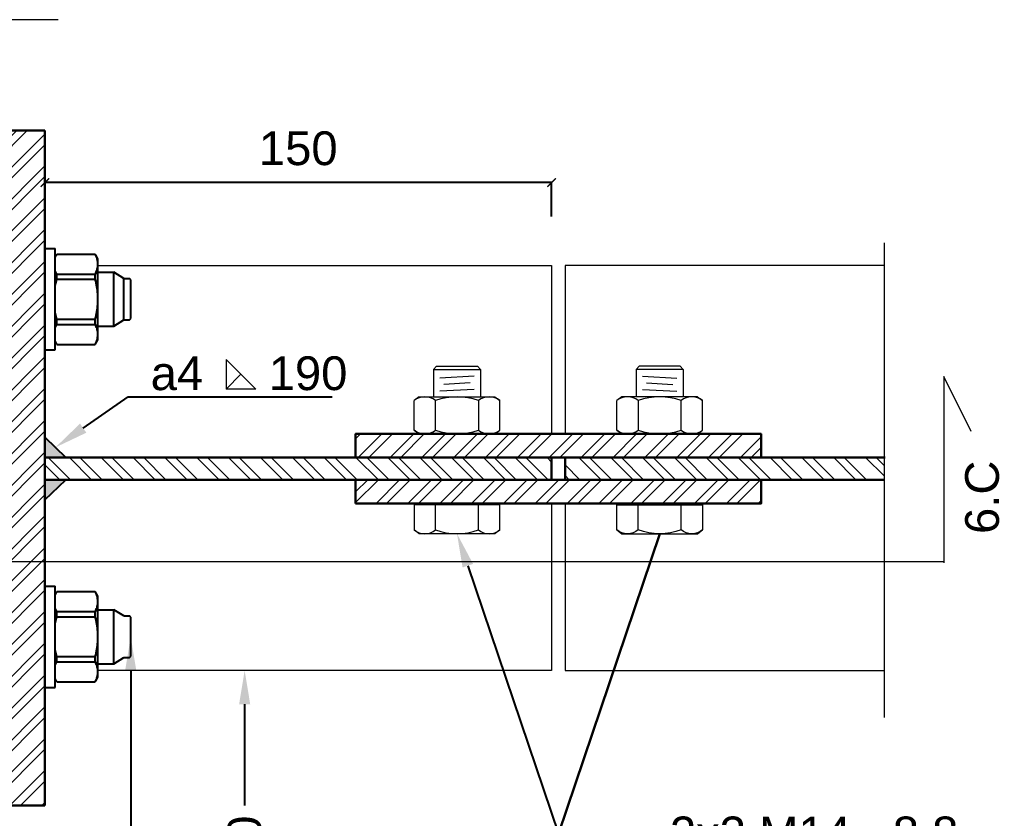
# Model space of a CAD drawing. Header units: millimetres. Extents: x 1415 to 3549, y 2194 to 4677.
# Drawn here: x 1789.3255 to 1789.6155, y 2313.8124 to 2314.0491 of the extents above; entities that cross this region are included whole.
import ezdxf
from ezdxf import colors
from ezdxf.entities.mleader import LeaderData, LeaderLine
from ezdxf.math import Vec2, Vec3

# ---------------------------------------------------------------- set-up
doc = ezdxf.new("R2010")
doc.units = ezdxf.units.MM
for name, pattern in [('ACAD_ISO02W100', [15, 12, -3]), ('DASHDOT', [1, 0.5, -0.25, 0, -0.25]), ('phl_center', [0.75, 0.4, -0.35]), ('phl_thick', [0])]:
    doc.linetypes.add(name, pattern=pattern)
doc.layers.get('0').update_dxf_attribs({"plot": 0})
for name, color, linetype, lineweight in [('bulloni', 170, 'Continuous', 15), ('Layer4', 7, 'Continuous', 15), ('quote', 252, 'Continuous', 5), ('sezionato particolari', 7, 'Continuous', 30), ('sezione', 18, 'ACAD_ISO02W100', 20)]:
    doc.layers.add(name, color=color, linetype=linetype, lineweight=lineweight)
doc.layers.add('projection', color=7, linetype='Continuous')
doc.layers.add('saldatura', color=6, linetype='Continuous')
doc.layers.add('retini', color=7, linetype='DASHDOT', lineweight=9, true_color=0x636466)
doc.styles.get("Standard").update_dxf_attribs({"font": 'arial.ttf'})
doc.dimstyles.new('quote acciaio', dxfattribs={"dimtxt": 0.01, "dimasz": 0.0025, "dimexe": 0, "dimexo": 0, "dimgap": 0.005, "dimtad": 2, "dimdec": 0, "dimlfac": 1000, "dimzin": 0, "dimdsep": 46, "dimtxsty": 'Standard', "dimblk": 'ARCHTICK', "dimcen": 0, "dimclre": 252, "dimadec": 0, "dimazin": 0, "dimtfac": 1, "dimtdec": 0, "dimtofl": 0, "dimtmove": 0, "dimatfit": 3, "dimfxl": 0.01, "dimfxlon": 1, "dimtolj": 1, "dimtzin": 0, "dimarcsym": 0})
pattern_1 = [(45, (0, 0), (-0.004714634463561306, 0.004714634463561306), []), (45, (0.003143091, 0), (-0.004714634463561306, 0.004714634463561306), [])]

# ---------------------------------------------------------------- blocks, each defined once
blk = doc.blocks.new('testa M-14')
at = {"layer": 'bulloni'}
blk.add_line((1771.516102168035, 2322.787570170659), (1771.508712201368, 2322.787570170659), dxfattribs=at)
blk.add_lwpolyline([(1771.516102168037, 2322.800271876576, -0.1813457193843382), (1771.516102168034, 2322.78757017066, -0.3626914393052196), (1771.516102168035, 2322.781219317698), (1771.517253868035, 2322.782737690286), (1771.517253868035, 2322.805104356954), (1771.516102168035, 2322.806622729543, -0.3626914393052196), (1771.516102168034, 2322.80027187658), (1771.508712201368, 2322.800271876582)], format="xyb", dxfattribs=at)
for points in [[(1771.516102168035, 2322.781219317698), (1771.508712201368, 2322.781219317698), (1771.508712201368, 2322.806622729543), (1771.516102168035, 2322.806622729543)], [(1771.508712201368, 2322.783837690287), (1771.508253868035, 2322.783837690287), (1771.508253868035, 2322.804004356953)], [(1771.508253868035, 2322.804004356953), (1771.508712201368, 2322.804004356953)], [(1771.508253868035, 2322.80142102362), (1771.508253868035, 2322.786421023619)]]:
    blk.add_lwpolyline(points, dxfattribs=at)
blk = doc.blocks.new('_ArchTick')
at = {"color": 0, "linetype": 'ByBlock', "const_width": 0.15}
blk.add_lwpolyline([(-0.5, -0.5), (0.5, 0.5)], dxfattribs=at)
blk = doc.blocks.new('*D884')
at = {"layer": 'Defpoints', "color": 0, "transparency": 16777216}
for p in [(1789.332953036278, 2314.016257736756), (1789.332953036278, 2314.000816558824), (1789.482953036278, 2313.976257736756)]:
    blk.add_point(p, dxfattribs=at)
at = {"layer": 'quote', "color": 252, "lineweight": -2, "transparency": 16777216}
for p, q in [((1789.332953036278, 2314.010816558824), (1789.332953036278, 2314.000816558824)), ((1789.482953036278, 2313.990816558824), (1789.482953036278, 2314.000816558824))]:
    blk.add_line(p, q, dxfattribs=at)
at = {"layer": 'quote', "color": 0, "linetype": 'Continuous', "lineweight": -2, "transparency": 16777216}
blk.add_line((1789.482953036278, 2314.000816558824), (1789.332953036278, 2314.000816558824), dxfattribs=at)
at = {"layer": 'quote', "color": 0, "lineweight": -2, "transparency": 16777216, "xscale": 0.0025, "yscale": 0.0025, "zscale": 0.0025, "rotation": 180}
blk.add_blockref('_ArchTick', (1789.332953036278, 2314.000816558824), dxfattribs=at)
at = {"layer": 'quote', "color": 0, "lineweight": -2, "transparency": 16777216, "xscale": 0.0025, "yscale": 0.0025, "zscale": 0.0025}
blk.add_blockref('_ArchTick', (1789.482953036278, 2314.000816558824), dxfattribs=at)
at = {"layer": 'quote', "color": 0, "transparency": 16777216, "insert": (1789.407953036278, 2314.010922288701), "char_height": 0.01, "attachment_point": 5}
blk.add_mtext('\\A1;150', dxfattribs=at)

msp = doc.modelspace()

# ---------------------------------------------------------------- hatches: boundary and pattern name
at = {"layer": 'retini', "transparency": 33554687}
h = msp.add_hatch(dxfattribs=at)
h.set_pattern_fill('ANSI32', color=256, scale=0.0007)
h.set_pattern_definition(pattern_1)
h.paths.add_polyline_path([(1789.332953036278, 2313.816257736755), (1789.332953036278, 2313.88848704778), (1789.317953036278, 2313.888487836412), (1789.317953036278, 2313.816257736755)])
h.paths.add_polyline_path([(1789.332953036278, 2314.016257736756), (1789.317953036278, 2314.016257736756), (1789.317953036278, 2313.888487836412), (1789.332953036278, 2313.88848704778)])
h = msp.add_hatch(dxfattribs=at)
h.set_pattern_fill('ANSI32', color=256, scale=0.0007)
h.set_pattern_definition(pattern_1)
h.paths.add_polyline_path([(1789.544986369612, 2313.919357736754), (1789.544986369611, 2313.926357736754), (1789.424919702945, 2313.926357736754), (1789.424919702945, 2313.919357736754)])
h.paths.add_polyline_path([(1789.545014461545, 2313.905772724438), (1789.545014461545, 2313.912772724438), (1789.486981128212, 2313.912772724438), (1789.424947794879, 2313.912772724438), (1789.424947794879, 2313.905772724438)])
h = msp.add_hatch(dxfattribs=at)
h.set_pattern_fill('ANSI32', color=256, scale=0.0007, angle=90)
h.set_pattern_definition([(135, (0, 0), (-0.004714634463561306, -0.004714634463561306), []), (135, (1.924588166289427e-19, 0.003143091), (-0.004714634463561306, -0.004714634463561306), [])])
h.paths.add_polyline_path([(1789.581474312526, 2313.912772724438), (1789.581474312526, 2313.919357736754), (1789.486953036278, 2313.919357736754), (1789.486953036278, 2313.912772724438)])
h.paths.add_polyline_path([(1789.332953036278, 2313.917357736754), (1789.332953036278, 2313.912772724438), (1789.482953036278, 2313.912681120938), (1789.482953036278, 2313.919357736754), (1789.424919702945, 2313.919310659096), (1789.333070267019, 2313.919357736754), (1789.332953036278, 2313.919357736754)])
at = {"layer": 'saldatura'}
h = msp.add_hatch(color=256, dxfattribs=at)
h.dxf.hatch_style = 1
h.paths.add_polyline_path([(1789.336065786419, 2313.922357736754), (1789.33917853656, 2313.919357736754), (1789.332953036278, 2313.919357736754), (1789.332953036278, 2313.925357736754)])
h = msp.add_hatch(color=256, dxfattribs=at)
h.dxf.hatch_style = 1
h.paths.add_polyline_path([(1789.336065786419, 2313.909772724452), (1789.33917853656, 2313.912772724452), (1789.332953036278, 2313.912772724452), (1789.332953036278, 2313.906772724452)])

# ---------------------------------------------------------------- linework, layer by layer
at = {"layer": 'bulloni'}
for p, q in [((1789.447953036279, 2313.945462181173), (1789.448869702946, 2313.946378847839)), ((1789.448869702946, 2313.946378847839), (1789.461036369612, 2313.946378847839)), ((1789.461036369612, 2313.946378847839), (1789.461953036279, 2313.945462181173)), ((1789.508869702944, 2313.946378847839), (1789.507953036277, 2313.945462181173)), ((1789.52103636961, 2313.946378847839), (1789.508869702944, 2313.946378847839)), ((1789.521953036277, 2313.945462181173), (1789.52103636961, 2313.946378847839)), ((1789.447953036279, 2313.945462181173), (1789.447953036279, 2313.937357736755)), ((1789.447953036279, 2313.945462181173), (1789.461953036279, 2313.945462181173)), ((1789.460060179136, 2313.943481108529), (1789.449845893422, 2313.942909817257)), ((1789.461953036279, 2313.945462181173), (1789.461953036279, 2313.937357736755)), ((1789.507953036277, 2313.945462181173), (1789.507953036277, 2313.937357736755)), ((1789.521953036277, 2313.945462181173), (1789.507953036277, 2313.945462181173)), ((1789.50984589342, 2313.943481108529), (1789.520060179134, 2313.942909817257)), ((1789.521953036277, 2313.945462181173), (1789.521953036277, 2313.937357736755)), ((1789.458881607708, 2313.941450904591), (1789.45102446485, 2313.941011449766)), ((1789.511024464848, 2313.941450904591), (1789.518881607706, 2313.941011449766)), ((1789.460060179136, 2313.939552537101), (1789.449845893422, 2313.938981245828)), ((1789.50984589342, 2313.939552537101), (1789.520060179134, 2313.938981245828)), ((1789.443769702945, 2313.937357736755), (1789.442251330357, 2313.936206036754)), ((1789.442251330357, 2313.927509436754), (1789.442251330357, 2313.936206036754)), ((1789.443769702945, 2313.937357736755), (1789.466136369613, 2313.937357736755)), ((1789.448602183318, 2313.927509436754), (1789.448602183318, 2313.936206036754)), ((1789.461303889241, 2313.936206036754), (1789.461303889241, 2313.927509436754)), ((1789.466136369613, 2313.937357736755), (1789.467654742202, 2313.936206036754)), ((1789.467654742202, 2313.927509436754), (1789.467654742202, 2313.936206036754)), ((1789.503769702944, 2313.937357736755), (1789.502251330355, 2313.936206036754)), ((1789.502251330355, 2313.927509436754), (1789.502251330355, 2313.936206036754)), ((1789.526136369611, 2313.937357736755), (1789.503769702944, 2313.937357736755)), ((1789.508602183316, 2313.936206036754), (1789.508602183316, 2313.927509436754)), ((1789.521303889238, 2313.927509436754), (1789.521303889238, 2313.936206036754)), ((1789.526136369611, 2313.937357736755), (1789.527654742199, 2313.936206036754)), ((1789.527654742199, 2313.927509436754), (1789.527654742199, 2313.936206036754)), ((1789.443769702945, 2313.926357736754), (1789.442251330357, 2313.927509436754)), ((1789.466136369613, 2313.926357736754), (1789.467654742202, 2313.927509436754)), ((1789.503769702944, 2313.926357736754), (1789.502251330355, 2313.927509436754)), ((1789.526136369611, 2313.926357736754), (1789.527654742199, 2313.927509436754))]:
    msp.add_line(p, q, dxfattribs=at)
for centre, radius, start, end in [((1789.445426756837, 2313.932404299998), 0.004953436755810826, 50.12945043759071, 129.8705495624093), ((1789.454953036279, 2313.919271539731), 0.01808619702323973, 69.44271913725878, 110.5572808627412), ((1789.464479315721, 2313.932404299998), 0.004953436755810826, 50.12945043759071, 129.8705495624093), ((1789.505426756836, 2313.932404299998), 0.004953436755810826, 50.12945043758909, 129.8705495624109), ((1789.514953036277, 2313.919271539731), 0.01808619702323973, 69.44271913725937, 110.5572808627407), ((1789.524479315719, 2313.932404299998), 0.004953436755810826, 50.12945043758909, 129.8705495624109), ((1789.445426756837, 2313.93131117351), 0.004953436755810692, 230.1294504375907, 309.8705495624093), ((1789.454953036279, 2313.944443933778), 0.01808619702323973, 249.4427191372588, 290.5572808627412), ((1789.464479315721, 2313.93131117351), 0.004953436755810692, 230.1294504375907, 309.8705495624093), ((1789.505426756836, 2313.93131117351), 0.004953436755810692, 230.1294504375891, 309.8705495624109), ((1789.514953036277, 2313.944443933778), 0.01808619702323973, 249.4427191372593, 290.5572808627406), ((1789.524479315719, 2313.93131117351), 0.004953436755810692, 230.1294504375891, 309.8705495624109)]:
    msp.add_arc(centre, radius, start, end, dxfattribs=at)
at = {"layer": 'Layer4'}
for points in [[(1789.348636422378, 2313.976257736755), (1789.482953036278, 2313.976257736756), (1789.482953036278, 2313.926357736754)], [(1789.581474312526, 2313.976257736756), (1789.486953036278, 2313.976257736755), (1789.486953036278, 2313.926357736754)], [(1789.482953036278, 2313.905772724438), (1789.482953036278, 2313.856257736755), (1789.348653036278, 2313.856257736755)], [(1789.486953036278, 2313.905772724438), (1789.486953036278, 2313.856257736755), (1789.581474312526, 2313.856257736755)]]:
    msp.add_lwpolyline(points, dxfattribs=at)
at = {"layer": 'projection', "color": 7, "linetype": 'phl_thick'}
for p, q in [((1789.332953036278, 2313.981257736756), (1789.335953036278, 2313.981257736756)), ((1789.332953036278, 2313.951257736756), (1789.332953036278, 2313.981257736756)), ((1789.335953036278, 2313.951257736756), (1789.335953036278, 2313.981257736756)), ((1789.335953036278, 2313.978777351756), (1789.336446893278, 2313.979632736756)), ((1789.335953036278, 2313.978434751756), (1789.336018185278, 2313.978623551756)), ((1789.336018185278, 2313.978623551756), (1789.336090008278, 2313.978814379756)), ((1789.336090008278, 2313.978814379756), (1789.336168633278, 2313.979007502756)), ((1789.336168633278, 2313.979007502756), (1789.336254207278, 2313.979203197756)), ((1789.336254207278, 2313.979203197756), (1789.336346897278, 2313.979401749756)), ((1789.336346897278, 2313.979401749756), (1789.336446893278, 2313.979603455756)), ((1789.336446893278, 2313.979632736756), (1789.347859179278, 2313.979632736756)), ((1789.336446893278, 2313.979603455756), (1789.336446893278, 2313.979632736756)), ((1789.348653036278, 2313.978257736756), (1789.347859179278, 2313.979632736756)), ((1789.347859179278, 2313.979603455756), (1789.347859179278, 2313.979632736756)), ((1789.348029272278, 2313.979252763756), (1789.347859179278, 2313.979603455756)), ((1789.348177446278, 2313.978911041756), (1789.348029272278, 2313.979252763756)), ((1789.348304585278, 2313.978576766756), (1789.348177446278, 2313.978911041756)), ((1789.348411389278, 2313.978248497756), (1789.348304585278, 2313.978576766756)), ((1789.348498382278, 2313.977924854756), (1789.348411389278, 2313.978248497756)), ((1789.348653036278, 2313.954257736756), (1789.348653036278, 2313.978257736756)), ((1789.348371071278, 2313.974920909756), (1789.348457336278, 2313.975213900756)), ((1789.348457336278, 2313.975213900756), (1789.348527718278, 2313.975503690756)), ((1789.348565923278, 2313.977604501756), (1789.348498382278, 2313.977924854756)), ((1789.348527718278, 2313.975503690756), (1789.348582427278, 2313.975791243756)), ((1789.348614213278, 2313.977286121756), (1789.348565923278, 2313.977604501756)), ((1789.348582427278, 2313.975791243756), (1789.348621566278, 2313.976077514756)), ((1789.348643289278, 2313.976968408756), (1789.348614213278, 2313.977286121756)), ((1789.348621566278, 2313.976077514756), (1789.348645137278, 2313.976363458756)), ((1789.348653036278, 2313.976650040756), (1789.348643289278, 2313.976968408756)), ((1789.348645137278, 2313.976363458756), (1789.348653036278, 2313.976650040756)), ((1789.336018185278, 2313.974676531756), (1789.335953036278, 2313.974865330756)), ((1789.336090008278, 2313.974485702756), (1789.336018185278, 2313.974676531756)), ((1789.336168633278, 2313.974292579756), (1789.336090008278, 2313.974485702756)), ((1789.336254207278, 2313.974096885756), (1789.336168633278, 2313.974292579756)), ((1789.336346897278, 2313.973898332756), (1789.336254207278, 2313.974096885756)), ((1789.336446893278, 2313.973696626756), (1789.336346897278, 2313.973898332756)), ((1789.336446893278, 2313.973696626756), (1789.347859179278, 2313.973696626756)), ((1789.336446893278, 2313.972164565756), (1789.336446893278, 2313.973696626756)), ((1789.347859179278, 2313.973696626756), (1789.348013265278, 2313.974012679756)), ((1789.347859179278, 2313.972164565756), (1789.347859179278, 2313.973696626756)), ((1789.348013265278, 2313.974012679756), (1789.348149519278, 2313.974321339756)), ((1789.348149519278, 2313.974321339756), (1789.348268607278, 2313.974623729756)), ((1789.348268607278, 2313.974623729756), (1789.348371071278, 2313.974920909756)), ((1789.348653042278, 2313.974257736756), (1789.353321948278, 2313.974257736756)), ((1789.356353036278, 2313.972407736756), (1789.353321948278, 2313.974257736756)), ((1789.353321948278, 2313.958257736756), (1789.353321948278, 2313.974257736756)), ((1789.356353036278, 2313.972407736756), (1789.357953036278, 2313.972407736756)), ((1789.356353036278, 2313.960107736756), (1789.356353036278, 2313.972407736756)), ((1789.358353036278, 2313.972007736756), (1789.357953036278, 2313.972407736756)), ((1789.335953036278, 2313.969827157756), (1789.336018185278, 2313.970204757756)), ((1789.336018185278, 2313.970204757756), (1789.336090008278, 2313.970586412756)), ((1789.336090008278, 2313.970586412756), (1789.336168633278, 2313.970972658756)), ((1789.336168633278, 2313.970972658756), (1789.336254207278, 2313.971364048756)), ((1789.336254207278, 2313.971364048756), (1789.336346897278, 2313.971761153756)), ((1789.336346897278, 2313.971761153756), (1789.336446893278, 2313.972164565756)), ((1789.336446893278, 2313.972164565756), (1789.347859179278, 2313.972164565756)), ((1789.348000005278, 2313.971589278756), (1789.347859179278, 2313.972164565756)), ((1789.348126040278, 2313.971026381756), (1789.348000005278, 2313.971589278756)), ((1789.348237797278, 2313.970474180756), (1789.348126040278, 2313.971026381756)), ((1789.348335705278, 2313.969931057756), (1789.348237797278, 2313.970474180756)), ((1789.348420109278, 2313.969395462756), (1789.348335705278, 2313.969931057756)), ((1789.348491282278, 2313.968865895756), (1789.348420109278, 2313.969395462756)), ((1789.358353036278, 2313.960507736756), (1789.358353036278, 2313.972007736756)), ((1789.348549418278, 2313.968340892756), (1789.348491282278, 2313.968865895756)), ((1789.348594643278, 2313.967819010756), (1789.348549418278, 2313.968340892756)), ((1789.348627012278, 2313.967298817756), (1789.348594643278, 2313.967819010756)), ((1789.348646506278, 2313.966778877756), (1789.348627012278, 2313.967298817756)), ((1789.348653036278, 2313.966257736756), (1789.348646506278, 2313.966778877756)), ((1789.348420109278, 2313.963120010756), (1789.348491282278, 2313.963649577756)), ((1789.348491282278, 2313.963649577756), (1789.348549418278, 2313.964174580756)), ((1789.348549418278, 2313.964174580756), (1789.348594643278, 2313.964696462756)), ((1789.348594643278, 2313.964696462756), (1789.348627012278, 2313.965216655756)), ((1789.348627012278, 2313.965216655756), (1789.348646506278, 2313.965736595756)), ((1789.348646506278, 2313.965736595756), (1789.348653036278, 2313.966257736756)), ((1789.336018185278, 2313.962310715756), (1789.335953036278, 2313.962688315756)), ((1789.336090008278, 2313.961929060756), (1789.336018185278, 2313.962310715756)), ((1789.336168633278, 2313.961542814756), (1789.336090008278, 2313.961929060756)), ((1789.336254207278, 2313.961151424756), (1789.336168633278, 2313.961542814756)), ((1789.336346897278, 2313.960754319756), (1789.336254207278, 2313.961151424756)), ((1789.336446893278, 2313.960350907756), (1789.336346897278, 2313.960754319756)), ((1789.347859179278, 2313.960350907756), (1789.348000005278, 2313.960926194756)), ((1789.348000005278, 2313.960926194756), (1789.348126040278, 2313.961489091756)), ((1789.348126040278, 2313.961489091756), (1789.348237797278, 2313.962041292756)), ((1789.348237797278, 2313.962041292756), (1789.348335705278, 2313.962584415756)), ((1789.348335705278, 2313.962584415756), (1789.348420109278, 2313.963120010756)), ((1789.335953036278, 2313.957650142756), (1789.336018185278, 2313.957838941756)), ((1789.336018185278, 2313.957838941756), (1789.336090008278, 2313.958029770756)), ((1789.336090008278, 2313.958029770756), (1789.336168633278, 2313.958222893756)), ((1789.336168633278, 2313.958222893756), (1789.336254207278, 2313.958418587756)), ((1789.336254207278, 2313.958418587756), (1789.336346897278, 2313.958617140756)), ((1789.336346897278, 2313.958617140756), (1789.336446893278, 2313.958818846756)), ((1789.336446893278, 2313.960350907756), (1789.347859179278, 2313.960350907756)), ((1789.336446893278, 2313.958818846756), (1789.336446893278, 2313.960350907756)), ((1789.336446893278, 2313.958818846756), (1789.347859179278, 2313.958818846756)), ((1789.347859179278, 2313.958818846756), (1789.347859179278, 2313.960350907756)), ((1789.348013265278, 2313.958502793756), (1789.347859179278, 2313.958818846756)), ((1789.348149519278, 2313.958194133756), (1789.348013265278, 2313.958502793756)), ((1789.348268607278, 2313.957891743756), (1789.348149519278, 2313.958194133756)), ((1789.348371071278, 2313.957594563756), (1789.348268607278, 2313.957891743756)), ((1789.348653042278, 2313.958257736756), (1789.353321948278, 2313.958257736756)), ((1789.353321948278, 2313.958257736756), (1789.356353036278, 2313.960107736756)), ((1789.356353036278, 2313.960107736756), (1789.357953036278, 2313.960107736756)), ((1789.357953036278, 2313.960107736756), (1789.358353036278, 2313.960507736756)), ((1789.348457336278, 2313.957301572756), (1789.348371071278, 2313.957594563756)), ((1789.348527718278, 2313.957011782756), (1789.348457336278, 2313.957301572756)), ((1789.348498382278, 2313.954590618756), (1789.348565923278, 2313.954910971756)), ((1789.348582427278, 2313.956724229756), (1789.348527718278, 2313.957011782756)), ((1789.348565923278, 2313.954910971756), (1789.348614213278, 2313.955229351756)), ((1789.348621566278, 2313.956437958756), (1789.348582427278, 2313.956724229756)), ((1789.348614213278, 2313.955229351756), (1789.348643289278, 2313.955547064756)), ((1789.348645137278, 2313.956152014756), (1789.348621566278, 2313.956437958756)), ((1789.348643289278, 2313.955547064756), (1789.348653036278, 2313.955865432756)), ((1789.348653036278, 2313.955865432756), (1789.348645137278, 2313.956152014756)), ((1789.336018185278, 2313.953891921756), (1789.335953036278, 2313.954080721756)), ((1789.336446893278, 2313.952882736756), (1789.335953036278, 2313.953738121756)), ((1789.336090008278, 2313.953701093756), (1789.336018185278, 2313.953891921756)), ((1789.336168633278, 2313.953507970756), (1789.336090008278, 2313.953701093756)), ((1789.336254207278, 2313.953312275756), (1789.336168633278, 2313.953507970756)), ((1789.336346897278, 2313.953113723756), (1789.336254207278, 2313.953312275756)), ((1789.336446893278, 2313.952912017756), (1789.336346897278, 2313.953113723756)), ((1789.336446893278, 2313.952882736756), (1789.336446893278, 2313.952912017756)), ((1789.336446893278, 2313.952882736756), (1789.347859179278, 2313.952882736756)), ((1789.347859179278, 2313.952882736756), (1789.348653036278, 2313.954257736756)), ((1789.347859179278, 2313.952912017756), (1789.348029272278, 2313.953262709756)), ((1789.347859179278, 2313.952882736756), (1789.347859179278, 2313.952912017756)), ((1789.348029272278, 2313.953262709756), (1789.348177446278, 2313.953604431756)), ((1789.348177446278, 2313.953604431756), (1789.348304585278, 2313.953938706756)), ((1789.348304585278, 2313.953938706756), (1789.348411389278, 2313.954266975756)), ((1789.348411389278, 2313.954266975756), (1789.348498382278, 2313.954590618756)), ((1789.332953036278, 2313.951257736756), (1789.335953036278, 2313.951257736756)), ((1789.332953036278, 2313.881257736756), (1789.335953036278, 2313.881257736756)), ((1789.332953036278, 2313.851257736756), (1789.332953036278, 2313.881257736756)), ((1789.335953036278, 2313.851257736756), (1789.335953036278, 2313.881257736756)), ((1789.335953036278, 2313.878777351756), (1789.336446893278, 2313.879632736756)), ((1789.336346897278, 2313.879401749756), (1789.336446893278, 2313.879603455756)), ((1789.336446893278, 2313.879632736756), (1789.347859179278, 2313.879632736756)), ((1789.336446893278, 2313.879603455756), (1789.336446893278, 2313.879632736756)), ((1789.348653036278, 2313.878257736756), (1789.347859179278, 2313.879632736756)), ((1789.347859179278, 2313.879603455756), (1789.347859179278, 2313.879632736756)), ((1789.348029272278, 2313.879252763756), (1789.347859179278, 2313.879603455756)), ((1789.335953036278, 2313.878434751756), (1789.336018185278, 2313.878623551756)), ((1789.336018185278, 2313.878623551756), (1789.336090008278, 2313.878814379756)), ((1789.336090008278, 2313.878814379756), (1789.336168633278, 2313.879007502756)), ((1789.336168633278, 2313.879007502756), (1789.336254207278, 2313.879203197756)), ((1789.336254207278, 2313.879203197756), (1789.336346897278, 2313.879401749756)), ((1789.348177446278, 2313.878911041756), (1789.348029272278, 2313.879252763756)), ((1789.348304585278, 2313.878576766756), (1789.348177446278, 2313.878911041756)), ((1789.348411389278, 2313.878248497756), (1789.348304585278, 2313.878576766756)), ((1789.348498382278, 2313.877924854756), (1789.348411389278, 2313.878248497756)), ((1789.348565923278, 2313.877604501756), (1789.348498382278, 2313.877924854756)), ((1789.348614213278, 2313.877286121756), (1789.348565923278, 2313.877604501756)), ((1789.348643289278, 2313.876968408756), (1789.348614213278, 2313.877286121756)), ((1789.348653036278, 2313.876650040756), (1789.348643289278, 2313.876968408756)), ((1789.348645137278, 2313.876363458756), (1789.348653036278, 2313.876650040756)), ((1789.348653036278, 2313.854257736756), (1789.348653036278, 2313.878257736756)), ((1789.336018185278, 2313.874676531756), (1789.335953036278, 2313.874865330756)), ((1789.336090008278, 2313.874485702756), (1789.336018185278, 2313.874676531756)), ((1789.336168633278, 2313.874292579756), (1789.336090008278, 2313.874485702756)), ((1789.336254207278, 2313.874096885756), (1789.336168633278, 2313.874292579756)), ((1789.336346897278, 2313.873898332756), (1789.336254207278, 2313.874096885756)), ((1789.336446893278, 2313.873696626756), (1789.336346897278, 2313.873898332756)), ((1789.336446893278, 2313.873696626756), (1789.347859179278, 2313.873696626756)), ((1789.336446893278, 2313.872164565756), (1789.336446893278, 2313.873696626756)), ((1789.347859179278, 2313.873696626756), (1789.348013265278, 2313.874012679756)), ((1789.347859179278, 2313.872164565756), (1789.347859179278, 2313.873696626756)), ((1789.348013265278, 2313.874012679756), (1789.348149519278, 2313.874321339756)), ((1789.348149519278, 2313.874321339756), (1789.348268607278, 2313.874623729756)), ((1789.348268607278, 2313.874623729756), (1789.348371071278, 2313.874920909756)), ((1789.348371071278, 2313.874920909756), (1789.348457336278, 2313.875213900756)), ((1789.348457336278, 2313.875213900756), (1789.348527718278, 2313.875503690756)), ((1789.348527718278, 2313.875503690756), (1789.348582427278, 2313.875791243756)), ((1789.348582427278, 2313.875791243756), (1789.348621566278, 2313.876077514756)), ((1789.348621566278, 2313.876077514756), (1789.348645137278, 2313.876363458756)), ((1789.348653042278, 2313.874257736756), (1789.353321948278, 2313.874257736756)), ((1789.356353036278, 2313.872407736756), (1789.353321948278, 2313.874257736756)), ((1789.353321948278, 2313.858257736756), (1789.353321948278, 2313.874257736756)), ((1789.336090008278, 2313.870586412756), (1789.336168633278, 2313.870972658756)), ((1789.336168633278, 2313.870972658756), (1789.336254207278, 2313.871364048756)), ((1789.336254207278, 2313.871364048756), (1789.336346897278, 2313.871761153756)), ((1789.336346897278, 2313.871761153756), (1789.336446893278, 2313.872164565756)), ((1789.336446893278, 2313.872164565756), (1789.347859179278, 2313.872164565756)), ((1789.348000005278, 2313.871589278756), (1789.347859179278, 2313.872164565756)), ((1789.348126040278, 2313.871026381756), (1789.348000005278, 2313.871589278756)), ((1789.348237797278, 2313.870474180756), (1789.348126040278, 2313.871026381756)), ((1789.356353036278, 2313.872407736756), (1789.357953036278, 2313.872407736756)), ((1789.358353036278, 2313.872007736756), (1789.357953036278, 2313.872407736756)), ((1789.358353036278, 2313.860507736756), (1789.358353036278, 2313.872007736756)), ((1789.335953036278, 2313.869827157756), (1789.336018185278, 2313.870204757756)), ((1789.336018185278, 2313.870204757756), (1789.336090008278, 2313.870586412756)), ((1789.348335705278, 2313.869931057756), (1789.348237797278, 2313.870474180756)), ((1789.348420109278, 2313.869395462756), (1789.348335705278, 2313.869931057756)), ((1789.348491282278, 2313.868865895756), (1789.348420109278, 2313.869395462756)), ((1789.348549418278, 2313.868340892756), (1789.348491282278, 2313.868865895756)), ((1789.348594643278, 2313.867819010756), (1789.348549418278, 2313.868340892756)), ((1789.348627012278, 2313.867298817756), (1789.348594643278, 2313.867819010756)), ((1789.348594643278, 2313.864696462756), (1789.348627012278, 2313.865216655756)), ((1789.348646506278, 2313.866778877756), (1789.348627012278, 2313.867298817756)), ((1789.348627012278, 2313.865216655756), (1789.348646506278, 2313.865736595756)), ((1789.348653036278, 2313.866257736756), (1789.348646506278, 2313.866778877756)), ((1789.348646506278, 2313.865736595756), (1789.348653036278, 2313.866257736756)), ((1789.336018185278, 2313.862310715756), (1789.335953036278, 2313.862688315756)), ((1789.336090008278, 2313.861929060756), (1789.336018185278, 2313.862310715756)), ((1789.348237797278, 2313.862041292756), (1789.348335705278, 2313.862584415756)), ((1789.348335705278, 2313.862584415756), (1789.348420109278, 2313.863120010756)), ((1789.348420109278, 2313.863120010756), (1789.348491282278, 2313.863649577756)), ((1789.348491282278, 2313.863649577756), (1789.348549418278, 2313.864174580756)), ((1789.348549418278, 2313.864174580756), (1789.348594643278, 2313.864696462756)), ((1789.336168633278, 2313.861542814756), (1789.336090008278, 2313.861929060756)), ((1789.336254207278, 2313.861151424756), (1789.336168633278, 2313.861542814756)), ((1789.336346897278, 2313.860754319756), (1789.336254207278, 2313.861151424756)), ((1789.336446893278, 2313.860350907756), (1789.336346897278, 2313.860754319756)), ((1789.336446893278, 2313.860350907756), (1789.347859179278, 2313.860350907756)), ((1789.336446893278, 2313.858818846756), (1789.336446893278, 2313.860350907756)), ((1789.347859179278, 2313.860350907756), (1789.348000005278, 2313.860926194756)), ((1789.347859179278, 2313.858818846756), (1789.347859179278, 2313.860350907756)), ((1789.348000005278, 2313.860926194756), (1789.348126040278, 2313.861489091756)), ((1789.348126040278, 2313.861489091756), (1789.348237797278, 2313.862041292756)), ((1789.353321948278, 2313.858257736756), (1789.356353036278, 2313.860107736756)), ((1789.356353036278, 2313.860107736756), (1789.357953036278, 2313.860107736756)), ((1789.357953036278, 2313.860107736756), (1789.358353036278, 2313.860507736756)), ((1789.335953036278, 2313.857650142756), (1789.336018185278, 2313.857838941756)), ((1789.336018185278, 2313.857838941756), (1789.336090008278, 2313.858029770756)), ((1789.336090008278, 2313.858029770756), (1789.336168633278, 2313.858222893756)), ((1789.336168633278, 2313.858222893756), (1789.336254207278, 2313.858418587756)), ((1789.336254207278, 2313.858418587756), (1789.336346897278, 2313.858617140756)), ((1789.336346897278, 2313.858617140756), (1789.336446893278, 2313.858818846756)), ((1789.336446893278, 2313.858818846756), (1789.347859179278, 2313.858818846756)), ((1789.348013265278, 2313.858502793756), (1789.347859179278, 2313.858818846756)), ((1789.348149519278, 2313.858194133756), (1789.348013265278, 2313.858502793756)), ((1789.348268607278, 2313.857891743756), (1789.348149519278, 2313.858194133756)), ((1789.348371071278, 2313.857594563756), (1789.348268607278, 2313.857891743756)), ((1789.348457336278, 2313.857301572756), (1789.348371071278, 2313.857594563756)), ((1789.348527718278, 2313.857011782756), (1789.348457336278, 2313.857301572756)), ((1789.348582427278, 2313.856724229756), (1789.348527718278, 2313.857011782756)), ((1789.348621566278, 2313.856437958756), (1789.348582427278, 2313.856724229756)), ((1789.348645137278, 2313.856152014756), (1789.348621566278, 2313.856437958756)), ((1789.348653042278, 2313.858257736756), (1789.353321948278, 2313.858257736756)), ((1789.336018185278, 2313.853891921756), (1789.335953036278, 2313.854080721756)), ((1789.336446893278, 2313.852882736756), (1789.335953036278, 2313.853738121756)), ((1789.336090008278, 2313.853701093756), (1789.336018185278, 2313.853891921756)), ((1789.336168633278, 2313.853507970756), (1789.336090008278, 2313.853701093756)), ((1789.336254207278, 2313.853312275756), (1789.336168633278, 2313.853507970756)), ((1789.347859179278, 2313.852882736756), (1789.348653036278, 2313.854257736756)), ((1789.348029272278, 2313.853262709756), (1789.348177446278, 2313.853604431756)), ((1789.348177446278, 2313.853604431756), (1789.348304585278, 2313.853938706756)), ((1789.348304585278, 2313.853938706756), (1789.348411389278, 2313.854266975756)), ((1789.348411389278, 2313.854266975756), (1789.348498382278, 2313.854590618756)), ((1789.348498382278, 2313.854590618756), (1789.348565923278, 2313.854910971756)), ((1789.348565923278, 2313.854910971756), (1789.348614213278, 2313.855229351756)), ((1789.348614213278, 2313.855229351756), (1789.348643289278, 2313.855547064756)), ((1789.348643289278, 2313.855547064756), (1789.348653036278, 2313.855865432756)), ((1789.348653036278, 2313.855865432756), (1789.348645137278, 2313.856152014756)), ((1789.332953036278, 2313.851257736756), (1789.335953036278, 2313.851257736756)), ((1789.336346897278, 2313.853113723756), (1789.336254207278, 2313.853312275756)), ((1789.336446893278, 2313.852912017756), (1789.336346897278, 2313.853113723756)), ((1789.336446893278, 2313.852882736756), (1789.336446893278, 2313.852912017756)), ((1789.336446893278, 2313.852882736756), (1789.347859179278, 2313.852882736756)), ((1789.347859179278, 2313.852912017756), (1789.348029272278, 2313.853262709756)), ((1789.347859179278, 2313.852882736756), (1789.347859179278, 2313.852912017756))]:
    msp.add_line(p, q, dxfattribs=at)
at = {"layer": 'projection', "color": 3, "linetype": 'phl_center', "true_color": 0x00ff00}
for p, q in [((1789.335953036278, 2313.978434751756), (1789.336018185278, 2313.978623551756)), ((1789.336018185278, 2313.978623551756), (1789.336090008278, 2313.978814379756)), ((1789.336090008278, 2313.978814379756), (1789.336168633278, 2313.979007502756)), ((1789.336168633278, 2313.979007502756), (1789.336254207278, 2313.979203197756)), ((1789.336254207278, 2313.979203197756), (1789.336346897278, 2313.979401749756)), ((1789.336346897278, 2313.979401749756), (1789.336446893278, 2313.979603455756)), ((1789.336446893278, 2313.979603455756), (1789.336446893278, 2313.979632736756)), ((1789.347859179278, 2313.979603455756), (1789.347859179278, 2313.979632736756)), ((1789.348029272278, 2313.979252763756), (1789.347859179278, 2313.979603455756)), ((1789.348177446278, 2313.978911041756), (1789.348029272278, 2313.979252763756)), ((1789.348304585278, 2313.978576766756), (1789.348177446278, 2313.978911041756)), ((1789.348411389278, 2313.978248497756), (1789.348304585278, 2313.978576766756)), ((1789.348498382278, 2313.977924854756), (1789.348411389278, 2313.978248497756)), ((1789.348371071278, 2313.974920909756), (1789.348457336278, 2313.975213900756)), ((1789.348457336278, 2313.975213900756), (1789.348527718278, 2313.975503690756)), ((1789.348565923278, 2313.977604501756), (1789.348498382278, 2313.977924854756)), ((1789.348527718278, 2313.975503690756), (1789.348582427278, 2313.975791243756)), ((1789.348614213278, 2313.977286121756), (1789.348565923278, 2313.977604501756)), ((1789.348582427278, 2313.975791243756), (1789.348621566278, 2313.976077514756)), ((1789.348643289278, 2313.976968408756), (1789.348614213278, 2313.977286121756)), ((1789.348621566278, 2313.976077514756), (1789.348645137278, 2313.976363458756)), ((1789.348653036278, 2313.976650040756), (1789.348643289278, 2313.976968408756)), ((1789.348645137278, 2313.976363458756), (1789.348653036278, 2313.976650040756)), ((1789.336018185278, 2313.974676531756), (1789.335953036278, 2313.974865330756)), ((1789.336090008278, 2313.974485702756), (1789.336018185278, 2313.974676531756)), ((1789.336168633278, 2313.974292579756), (1789.336090008278, 2313.974485702756)), ((1789.336254207278, 2313.974096885756), (1789.336168633278, 2313.974292579756)), ((1789.336346897278, 2313.973898332756), (1789.336254207278, 2313.974096885756)), ((1789.336446893278, 2313.973696626756), (1789.336346897278, 2313.973898332756)), ((1789.336446893278, 2313.973696626756), (1789.347859179278, 2313.973696626756)), ((1789.336446893278, 2313.972164565756), (1789.336446893278, 2313.973696626756)), ((1789.347859179278, 2313.973696626756), (1789.348013265278, 2313.974012679756)), ((1789.347859179278, 2313.972164565756), (1789.347859179278, 2313.973696626756)), ((1789.348013265278, 2313.974012679756), (1789.348149519278, 2313.974321339756)), ((1789.348149519278, 2313.974321339756), (1789.348268607278, 2313.974623729756)), ((1789.348268607278, 2313.974623729756), (1789.348371071278, 2313.974920909756)), ((1789.353321948278, 2313.958257736756), (1789.353321948278, 2313.974257736756)), ((1789.356353036278, 2313.960107736756), (1789.356353036278, 2313.972407736756)), ((1789.335953036278, 2313.969827157756), (1789.336018185278, 2313.970204757756)), ((1789.336018185278, 2313.970204757756), (1789.336090008278, 2313.970586412756)), ((1789.336090008278, 2313.970586412756), (1789.336168633278, 2313.970972658756)), ((1789.336168633278, 2313.970972658756), (1789.336254207278, 2313.971364048756)), ((1789.336254207278, 2313.971364048756), (1789.336346897278, 2313.971761153756)), ((1789.336346897278, 2313.971761153756), (1789.336446893278, 2313.972164565756)), ((1789.336446893278, 2313.972164565756), (1789.347859179278, 2313.972164565756)), ((1789.348000005278, 2313.971589278756), (1789.347859179278, 2313.972164565756)), ((1789.348126040278, 2313.971026381756), (1789.348000005278, 2313.971589278756)), ((1789.348237797278, 2313.970474180756), (1789.348126040278, 2313.971026381756)), ((1789.348335705278, 2313.969931057756), (1789.348237797278, 2313.970474180756)), ((1789.348420109278, 2313.969395462756), (1789.348335705278, 2313.969931057756)), ((1789.348491282278, 2313.968865895756), (1789.348420109278, 2313.969395462756)), ((1789.348549418278, 2313.968340892756), (1789.348491282278, 2313.968865895756)), ((1789.348594643278, 2313.967819010756), (1789.348549418278, 2313.968340892756)), ((1789.348627012278, 2313.967298817756), (1789.348594643278, 2313.967819010756)), ((1789.348646506278, 2313.966778877756), (1789.348627012278, 2313.967298817756)), ((1789.348653036278, 2313.966257736756), (1789.348646506278, 2313.966778877756)), ((1789.348420109278, 2313.963120010756), (1789.348491282278, 2313.963649577756)), ((1789.348491282278, 2313.963649577756), (1789.348549418278, 2313.964174580756)), ((1789.348549418278, 2313.964174580756), (1789.348594643278, 2313.964696462756)), ((1789.348594643278, 2313.964696462756), (1789.348627012278, 2313.965216655756)), ((1789.348627012278, 2313.965216655756), (1789.348646506278, 2313.965736595756)), ((1789.348646506278, 2313.965736595756), (1789.348653036278, 2313.966257736756)), ((1789.336018185278, 2313.962310715756), (1789.335953036278, 2313.962688315756)), ((1789.336090008278, 2313.961929060756), (1789.336018185278, 2313.962310715756)), ((1789.336168633278, 2313.961542814756), (1789.336090008278, 2313.961929060756)), ((1789.336254207278, 2313.961151424756), (1789.336168633278, 2313.961542814756)), ((1789.336346897278, 2313.960754319756), (1789.336254207278, 2313.961151424756)), ((1789.336446893278, 2313.960350907756), (1789.336346897278, 2313.960754319756)), ((1789.347859179278, 2313.960350907756), (1789.348000005278, 2313.960926194756)), ((1789.348000005278, 2313.960926194756), (1789.348126040278, 2313.961489091756)), ((1789.348126040278, 2313.961489091756), (1789.348237797278, 2313.962041292756)), ((1789.348237797278, 2313.962041292756), (1789.348335705278, 2313.962584415756)), ((1789.348335705278, 2313.962584415756), (1789.348420109278, 2313.963120010756)), ((1789.335953036278, 2313.957650142756), (1789.336018185278, 2313.957838941756)), ((1789.336018185278, 2313.957838941756), (1789.336090008278, 2313.958029770756)), ((1789.336090008278, 2313.958029770756), (1789.336168633278, 2313.958222893756)), ((1789.336168633278, 2313.958222893756), (1789.336254207278, 2313.958418587756)), ((1789.336254207278, 2313.958418587756), (1789.336346897278, 2313.958617140756)), ((1789.336346897278, 2313.958617140756), (1789.336446893278, 2313.958818846756)), ((1789.336446893278, 2313.960350907756), (1789.347859179278, 2313.960350907756)), ((1789.336446893278, 2313.958818846756), (1789.336446893278, 2313.960350907756)), ((1789.336446893278, 2313.958818846756), (1789.347859179278, 2313.958818846756)), ((1789.347859179278, 2313.958818846756), (1789.347859179278, 2313.960350907756)), ((1789.348013265278, 2313.958502793756), (1789.347859179278, 2313.958818846756)), ((1789.348149519278, 2313.958194133756), (1789.348013265278, 2313.958502793756)), ((1789.348268607278, 2313.957891743756), (1789.348149519278, 2313.958194133756)), ((1789.348371071278, 2313.957594563756), (1789.348268607278, 2313.957891743756)), ((1789.348457336278, 2313.957301572756), (1789.348371071278, 2313.957594563756)), ((1789.348527718278, 2313.957011782756), (1789.348457336278, 2313.957301572756)), ((1789.348498382278, 2313.954590618756), (1789.348565923278, 2313.954910971756)), ((1789.348582427278, 2313.956724229756), (1789.348527718278, 2313.957011782756)), ((1789.348565923278, 2313.954910971756), (1789.348614213278, 2313.955229351756)), ((1789.348621566278, 2313.956437958756), (1789.348582427278, 2313.956724229756)), ((1789.348614213278, 2313.955229351756), (1789.348643289278, 2313.955547064756)), ((1789.348645137278, 2313.956152014756), (1789.348621566278, 2313.956437958756)), ((1789.348643289278, 2313.955547064756), (1789.348653036278, 2313.955865432756)), ((1789.348653036278, 2313.955865432756), (1789.348645137278, 2313.956152014756)), ((1789.336018185278, 2313.953891921756), (1789.335953036278, 2313.954080721756)), ((1789.336090008278, 2313.953701093756), (1789.336018185278, 2313.953891921756)), ((1789.336168633278, 2313.953507970756), (1789.336090008278, 2313.953701093756)), ((1789.336254207278, 2313.953312275756), (1789.336168633278, 2313.953507970756)), ((1789.336346897278, 2313.953113723756), (1789.336254207278, 2313.953312275756)), ((1789.336446893278, 2313.952912017756), (1789.336346897278, 2313.953113723756)), ((1789.336446893278, 2313.952882736756), (1789.336446893278, 2313.952912017756)), ((1789.347859179278, 2313.952912017756), (1789.348029272278, 2313.953262709756)), ((1789.347859179278, 2313.952882736756), (1789.347859179278, 2313.952912017756)), ((1789.348029272278, 2313.953262709756), (1789.348177446278, 2313.953604431756)), ((1789.348177446278, 2313.953604431756), (1789.348304585278, 2313.953938706756)), ((1789.348304585278, 2313.953938706756), (1789.348411389278, 2313.954266975756)), ((1789.348411389278, 2313.954266975756), (1789.348498382278, 2313.954590618756)), ((1789.336346897278, 2313.879401749756), (1789.336446893278, 2313.879603455756)), ((1789.336446893278, 2313.879603455756), (1789.336446893278, 2313.879632736756)), ((1789.347859179278, 2313.879603455756), (1789.347859179278, 2313.879632736756)), ((1789.348029272278, 2313.879252763756), (1789.347859179278, 2313.879603455756)), ((1789.335953036278, 2313.878434751756), (1789.336018185278, 2313.878623551756)), ((1789.336018185278, 2313.878623551756), (1789.336090008278, 2313.878814379756)), ((1789.336090008278, 2313.878814379756), (1789.336168633278, 2313.879007502756)), ((1789.336168633278, 2313.879007502756), (1789.336254207278, 2313.879203197756)), ((1789.336254207278, 2313.879203197756), (1789.336346897278, 2313.879401749756)), ((1789.348177446278, 2313.878911041756), (1789.348029272278, 2313.879252763756)), ((1789.348304585278, 2313.878576766756), (1789.348177446278, 2313.878911041756)), ((1789.348411389278, 2313.878248497756), (1789.348304585278, 2313.878576766756)), ((1789.348498382278, 2313.877924854756), (1789.348411389278, 2313.878248497756)), ((1789.348565923278, 2313.877604501756), (1789.348498382278, 2313.877924854756)), ((1789.348614213278, 2313.877286121756), (1789.348565923278, 2313.877604501756)), ((1789.348643289278, 2313.876968408756), (1789.348614213278, 2313.877286121756)), ((1789.348653036278, 2313.876650040756), (1789.348643289278, 2313.876968408756)), ((1789.348645137278, 2313.876363458756), (1789.348653036278, 2313.876650040756)), ((1789.336018185278, 2313.874676531756), (1789.335953036278, 2313.874865330756)), ((1789.336090008278, 2313.874485702756), (1789.336018185278, 2313.874676531756)), ((1789.336168633278, 2313.874292579756), (1789.336090008278, 2313.874485702756)), ((1789.336254207278, 2313.874096885756), (1789.336168633278, 2313.874292579756)), ((1789.336346897278, 2313.873898332756), (1789.336254207278, 2313.874096885756)), ((1789.336446893278, 2313.873696626756), (1789.336346897278, 2313.873898332756)), ((1789.336446893278, 2313.873696626756), (1789.347859179278, 2313.873696626756)), ((1789.336446893278, 2313.872164565756), (1789.336446893278, 2313.873696626756)), ((1789.347859179278, 2313.873696626756), (1789.348013265278, 2313.874012679756)), ((1789.347859179278, 2313.872164565756), (1789.347859179278, 2313.873696626756)), ((1789.348013265278, 2313.874012679756), (1789.348149519278, 2313.874321339756)), ((1789.348149519278, 2313.874321339756), (1789.348268607278, 2313.874623729756)), ((1789.348268607278, 2313.874623729756), (1789.348371071278, 2313.874920909756)), ((1789.348371071278, 2313.874920909756), (1789.348457336278, 2313.875213900756)), ((1789.348457336278, 2313.875213900756), (1789.348527718278, 2313.875503690756)), ((1789.348527718278, 2313.875503690756), (1789.348582427278, 2313.875791243756)), ((1789.348582427278, 2313.875791243756), (1789.348621566278, 2313.876077514756)), ((1789.348621566278, 2313.876077514756), (1789.348645137278, 2313.876363458756)), ((1789.353321948278, 2313.858257736756), (1789.353321948278, 2313.874257736756)), ((1789.336090008278, 2313.870586412756), (1789.336168633278, 2313.870972658756)), ((1789.336168633278, 2313.870972658756), (1789.336254207278, 2313.871364048756)), ((1789.336254207278, 2313.871364048756), (1789.336346897278, 2313.871761153756)), ((1789.336346897278, 2313.871761153756), (1789.336446893278, 2313.872164565756)), ((1789.336446893278, 2313.872164565756), (1789.347859179278, 2313.872164565756)), ((1789.348000005278, 2313.871589278756), (1789.347859179278, 2313.872164565756)), ((1789.348126040278, 2313.871026381756), (1789.348000005278, 2313.871589278756)), ((1789.348237797278, 2313.870474180756), (1789.348126040278, 2313.871026381756)), ((1789.335953036278, 2313.869827157756), (1789.336018185278, 2313.870204757756)), ((1789.336018185278, 2313.870204757756), (1789.336090008278, 2313.870586412756)), ((1789.348335705278, 2313.869931057756), (1789.348237797278, 2313.870474180756)), ((1789.348420109278, 2313.869395462756), (1789.348335705278, 2313.869931057756)), ((1789.348491282278, 2313.868865895756), (1789.348420109278, 2313.869395462756)), ((1789.348549418278, 2313.868340892756), (1789.348491282278, 2313.868865895756)), ((1789.348594643278, 2313.867819010756), (1789.348549418278, 2313.868340892756)), ((1789.348627012278, 2313.867298817756), (1789.348594643278, 2313.867819010756)), ((1789.348594643278, 2313.864696462756), (1789.348627012278, 2313.865216655756)), ((1789.348646506278, 2313.866778877756), (1789.348627012278, 2313.867298817756)), ((1789.348627012278, 2313.865216655756), (1789.348646506278, 2313.865736595756)), ((1789.348653036278, 2313.866257736756), (1789.348646506278, 2313.866778877756)), ((1789.348646506278, 2313.865736595756), (1789.348653036278, 2313.866257736756)), ((1789.336018185278, 2313.862310715756), (1789.335953036278, 2313.862688315756)), ((1789.336090008278, 2313.861929060756), (1789.336018185278, 2313.862310715756)), ((1789.348237797278, 2313.862041292756), (1789.348335705278, 2313.862584415756)), ((1789.348335705278, 2313.862584415756), (1789.348420109278, 2313.863120010756)), ((1789.348420109278, 2313.863120010756), (1789.348491282278, 2313.863649577756)), ((1789.348491282278, 2313.863649577756), (1789.348549418278, 2313.864174580756)), ((1789.348549418278, 2313.864174580756), (1789.348594643278, 2313.864696462756)), ((1789.336168633278, 2313.861542814756), (1789.336090008278, 2313.861929060756)), ((1789.336254207278, 2313.861151424756), (1789.336168633278, 2313.861542814756)), ((1789.336346897278, 2313.860754319756), (1789.336254207278, 2313.861151424756)), ((1789.336446893278, 2313.860350907756), (1789.336346897278, 2313.860754319756)), ((1789.336446893278, 2313.860350907756), (1789.347859179278, 2313.860350907756)), ((1789.336446893278, 2313.858818846756), (1789.336446893278, 2313.860350907756)), ((1789.347859179278, 2313.860350907756), (1789.348000005278, 2313.860926194756)), ((1789.347859179278, 2313.858818846756), (1789.347859179278, 2313.860350907756)), ((1789.348000005278, 2313.860926194756), (1789.348126040278, 2313.861489091756)), ((1789.348126040278, 2313.861489091756), (1789.348237797278, 2313.862041292756)), ((1789.335953036278, 2313.857650142756), (1789.336018185278, 2313.857838941756)), ((1789.336018185278, 2313.857838941756), (1789.336090008278, 2313.858029770756)), ((1789.336090008278, 2313.858029770756), (1789.336168633278, 2313.858222893756)), ((1789.336168633278, 2313.858222893756), (1789.336254207278, 2313.858418587756)), ((1789.336254207278, 2313.858418587756), (1789.336346897278, 2313.858617140756)), ((1789.336346897278, 2313.858617140756), (1789.336446893278, 2313.858818846756)), ((1789.336446893278, 2313.858818846756), (1789.347859179278, 2313.858818846756)), ((1789.348013265278, 2313.858502793756), (1789.347859179278, 2313.858818846756)), ((1789.348149519278, 2313.858194133756), (1789.348013265278, 2313.858502793756)), ((1789.348268607278, 2313.857891743756), (1789.348149519278, 2313.858194133756)), ((1789.348371071278, 2313.857594563756), (1789.348268607278, 2313.857891743756)), ((1789.348457336278, 2313.857301572756), (1789.348371071278, 2313.857594563756)), ((1789.348527718278, 2313.857011782756), (1789.348457336278, 2313.857301572756)), ((1789.348582427278, 2313.856724229756), (1789.348527718278, 2313.857011782756)), ((1789.348621566278, 2313.856437958756), (1789.348582427278, 2313.856724229756)), ((1789.348645137278, 2313.856152014756), (1789.348621566278, 2313.856437958756)), ((1789.336018185278, 2313.853891921756), (1789.335953036278, 2313.854080721756)), ((1789.336090008278, 2313.853701093756), (1789.336018185278, 2313.853891921756)), ((1789.336168633278, 2313.853507970756), (1789.336090008278, 2313.853701093756)), ((1789.336254207278, 2313.853312275756), (1789.336168633278, 2313.853507970756)), ((1789.348029272278, 2313.853262709756), (1789.348177446278, 2313.853604431756)), ((1789.348177446278, 2313.853604431756), (1789.348304585278, 2313.853938706756)), ((1789.348304585278, 2313.853938706756), (1789.348411389278, 2313.854266975756)), ((1789.348411389278, 2313.854266975756), (1789.348498382278, 2313.854590618756)), ((1789.348498382278, 2313.854590618756), (1789.348565923278, 2313.854910971756)), ((1789.348565923278, 2313.854910971756), (1789.348614213278, 2313.855229351756)), ((1789.348614213278, 2313.855229351756), (1789.348643289278, 2313.855547064756)), ((1789.348643289278, 2313.855547064756), (1789.348653036278, 2313.855865432756)), ((1789.348653036278, 2313.855865432756), (1789.348645137278, 2313.856152014756)), ((1789.336346897278, 2313.853113723756), (1789.336254207278, 2313.853312275756)), ((1789.336446893278, 2313.852912017756), (1789.336346897278, 2313.853113723756)), ((1789.336446893278, 2313.852882736756), (1789.336446893278, 2313.852912017756)), ((1789.347859179278, 2313.852912017756), (1789.348029272278, 2313.853262709756)), ((1789.347859179278, 2313.852882736756), (1789.347859179278, 2313.852912017756))]:
    msp.add_line(p, q, dxfattribs=at)
at = {"layer": 'quote', "lineweight": 20}
for points in [[(1789.386623726175, 2313.948378305609), (1789.386623726175, 2313.939642664826)], [(1789.386623726175, 2313.948378305609), (1789.395359366958, 2313.939642664826), (1789.390991546567, 2313.944010485218), (1789.386623726175, 2313.939642664826)], [(1789.395359366958, 2313.939642664826), (1789.386623726175, 2313.939642664826)]]:
    msp.add_lwpolyline(points, dxfattribs=at)
at = {"layer": 'saldatura'}
for points in [[(1789.332953036278, 2313.925357736754), (1789.332953036278, 2313.925357736754), (1789.33917853656, 2313.919357736754), (1789.332953036278, 2313.919357736754)], [(1789.332953036278, 2313.906772724452), (1789.332953036278, 2313.906772724452), (1789.33917853656, 2313.912772724452), (1789.332953036278, 2313.912772724452)]]:
    msp.add_lwpolyline(points, close=True, dxfattribs=at)
at = {"layer": 'sezionato particolari'}
for p, q in [((1789.317953036278, 2314.016257736756), (1789.332953036278, 2314.016257736756)), ((1789.332953036278, 2314.016257736756), (1789.332953036278, 2313.816257736755)), ((1789.332953036278, 2313.816257736755), (1789.317953036278, 2313.816257736755))]:
    msp.add_line(p, q, dxfattribs=at)
for points in [[(1789.424919702945, 2313.919357736754), (1789.544986369612, 2313.919357736754), (1789.544986369611, 2313.926357736754), (1789.424919702945, 2313.926357736754), (1789.424919702945, 2313.919357736754)], [(1789.332953036278, 2313.919357736754), (1789.482953036278, 2313.919357736754)], [(1789.482953036278, 2313.919357736754), (1789.482953036278, 2313.912772724438)], [(1789.486953036278, 2313.919357736754), (1789.486953036278, 2313.912772724438)], [(1789.486953036278, 2313.919357736754), (1789.581729127391, 2313.919357736754)], [(1789.332953036278, 2313.912772724438), (1789.482981128212, 2313.912772724438)], [(1789.424947794879, 2313.905772724438), (1789.545014461545, 2313.905772724438), (1789.545014461545, 2313.912772724438), (1789.424947794879, 2313.912772724438), (1789.424947794879, 2313.905772724438)], [(1789.486981128212, 2313.912772724438), (1789.581578947616, 2313.912772724438)]]:
    msp.add_lwpolyline(points, dxfattribs=at)
at = {"layer": 'sezione', "ltscale": 0.2}
for p, q in [((1789.599126390271, 2313.943350328791), (1789.599123486886, 2313.88812712569)), ((1789.607150311058, 2313.927088114891), (1789.599126390271, 2313.943350328791)), ((1789.599123505074, 2313.888473053749), (1788.735462094017, 2313.888518461132))]:
    msp.add_line(p, q, dxfattribs=at)
for points in [[(1789.001836071403, 2314.049122885385), (1789.336837765384, 2314.049122885385)], [(1789.581474312526, 2313.842307742376), (1789.581474312526, 2313.983016561469)]]:
    msp.add_lwpolyline(points, dxfattribs=at)

# ---------------------------------------------------------------- block references
at = {"layer": 'bulloni', "xscale": -1, "rotation": 89.99999999999993}
msp.add_blockref('testa M-14', (4112.2488740599, 4085.414026592471), dxfattribs=at)
at = {"layer": 'bulloni', "rotation": 270.0000000000001}
msp.add_blockref('testa M-14', (-533.2789679873433, 4085.414026592471), dxfattribs=at)

# ---------------------------------------------------------------- texts
at = {"layer": 'sezione'}
msp.add_text('6.C', height=0.009999999999999998, rotation=89.99698764886092, dxfattribs=at).set_placement((1789.615391727735, 2313.896706264297))

# ---------------------------------------------------------------- dimensions: what is measured, and where the dimension line sits
at = {"layer": 'quote'}
dim = msp.add_linear_dim(base=(1789.332953036278, 2314.000816558824), p1=(1789.482953036278, 2313.976257736756), p2=(1789.332953036278, 2314.016257736756), dimstyle='quote acciaio', dxfattribs=at)
dim.commit()
dim.dimension.update_dxf_attribs({"geometry": '*D884', "text_midpoint": (1789.407953036278, 2314.010922288701)})

# ---------------------------------------------------------------- leaders
ml = msp.add_multileader_mtext('Standard', dxfattribs=at)
ml.set_content('a4     190', color=256)
ml.set_leader_properties()
ml.build(insert=Vec2(0, 0))
ml.multileader.update_dxf_attribs({"text_left_attachment_type": 6, "text_right_attachment_type": 6, "dogleg_length": 0.003631036538108673, "arrow_head_size": 0.01})
ctx = ml.context
ctx.base_point, ctx.char_height, ctx.arrow_head_size, ctx.landing_gap_size, ctx.plane_origin, ctx.plane_x_axis, ctx.plane_y_axis = Vec3(1789.361258899774, 2313.937333634775), 0.01, 0.01, 0.003, Vec3(1789.357627863236, 2313.904998374334), Vec3(1, 1.224646799147353e-16), Vec3(-1.224646799147353e-16, 1)
ctx.left_attachment, ctx.right_attachment = 6, 6
notes = []
notes.append((ctx, [(0, (1, 1, 0), (1789.357627863236, 2313.937333634775), (1, 1.224646799147352e-16), 0.003631036538108673, [(0, [(1789.336065786419, 2313.922357736754), (1789.357627863236, 2313.937333634775)], 0, [])])]))
ctx.mtext.insert, ctx.mtext.text_direction, ctx.mtext.rotation, ctx.mtext.flow_direction = Vec3(1789.364258899774, 2313.949333634775), Vec3(1, 1.224646799147353e-16), 1.224646799147353e-16, 5
ml = msp.add_multileader_mtext('Standard', dxfattribs=at)
ml.set_content('2x3 M14 - 8.8', color=256)
ml.set_leader_properties()
ml.build(insert=Vec2(0, 0))
ml.multileader.update_dxf_attribs({"dogleg_length": 0.03, "arrow_head_size": 0.01})
ctx = ml.context
ctx.base_point, ctx.char_height, ctx.arrow_head_size, ctx.landing_gap_size, ctx.plane_origin, ctx.plane_x_axis, ctx.plane_y_axis = Vec3(1789.514981128212, 2313.807883253239), 0.01, 0.01, 0.003, Vec3(1789.482270368334, 2313.722416169243), Vec3(1, 1.000625725357384e-11), Vec3(-1.000625725357384e-11, 1)
notes.append((ctx, [(0, (1, 1, 0), (1789.484981128212, 2313.807883253238), (1, 1.000625725357384e-11), 0.03, [(1, [(1789.45495303628, 2313.896772724441), (1789.484981128212, 2313.807883253238), (1789.514953036281, 2313.896772724441)], 0, [])])]))
ctx.mtext.insert, ctx.mtext.text_direction, ctx.mtext.rotation, ctx.mtext.flow_direction = Vec3(1789.517981128212, 2313.81297192991), Vec3(1, 1.000625725357384e-11), 1.000625725357384e-11, 5
ml = msp.add_multileader_mtext('Standard', dxfattribs=at)
ml.set_content('6 ancoranti Fischer a espansione FAZ II {\\fBahnschrift Light|b0|i0|c0|p34;∅}16 ', color=256)
ml.set_leader_properties()
ml.build(insert=Vec2(0, 0))
ml.multileader.update_dxf_attribs({"dogleg_length": 0.03, "arrow_head_size": 0.01})
ctx = ml.context
ctx.base_point, ctx.char_height, ctx.arrow_head_size, ctx.landing_gap_size, ctx.plane_origin, ctx.plane_x_axis, ctx.plane_y_axis = Vec3(1789.388353029859, 2313.729987061998), 0.01, 0.01, 0.003, Vec3(1789.513982073089, 2313.740334917144), Vec3(0.9999997860412133, -0.0006541540550481922), Vec3(0.0006541540550481922, 0.9999997860412133)
ctx.text_align_type = 1
notes.append((ctx, [(1, (1, 1, 0), (1789.358353036278, 2313.730006686619), (0.9999997860412133, -0.0006541540550481925), 0.03, [(0, [(1789.358353036278, 2313.866257736756), (1789.358353036278, 2313.730006686619)], 0, [])])]))
ctx.mtext.insert, ctx.mtext.text_direction, ctx.mtext.rotation, ctx.mtext.width, ctx.mtext.alignment, ctx.mtext.flow_direction = Vec3(1789.452986867979, 2313.735395264098), Vec3(0.9999997860412133, -0.0006541540550481922), 6.282531153077884, 0.1266844717912406, 2, 5
ml = msp.add_multileader_mtext('Standard', dxfattribs=at)
ml.set_content(' IPE 240', color=256)
ml.set_leader_properties()
ml.build(insert=Vec2(0, 0))
ml.multileader.update_dxf_attribs({"dogleg_length": 0.03, "arrow_head_size": 0.01})
ctx = ml.context
ctx.base_point, ctx.char_height, ctx.arrow_head_size, ctx.landing_gap_size, ctx.plane_origin, ctx.plane_x_axis, ctx.plane_y_axis = Vec3(1789.392085755945, 2313.757338227887), 0.01, 0.01, 0.003, Vec3(1789.396139752871, 2313.88393418571), Vec3(6.123233995736766e-17, 1), Vec3(-1, 6.123233995736766e-17)
ctx.text_align_type = 2
notes.append((ctx, [(0, (1, 1, 0), (1789.392085755945, 2313.846257736755), (-6.123233995736766e-17, -1), 0.03, [(0, [(1789.392085755945, 2313.856257736756), (1789.392085755945, 2313.846257736755)], 0, [])])]))
ctx.mtext.insert, ctx.mtext.text_direction, ctx.mtext.rotation, ctx.mtext.width, ctx.mtext.alignment, ctx.mtext.flow_direction = Vec3(1789.387000489915, 2313.813257736755), Vec3(6.123233995736766e-17, 1), 1.570796326794897, 0.05580446750615292, 3, 5
for ctx, leaders in notes:
    for number, flags, end, landing, length, lines in leaders:
        leader = LeaderData()
        leader.index, (leader.has_last_leader_line, leader.has_dogleg_vector, leader.attachment_direction) = number, flags
        leader.last_leader_point, leader.dogleg_vector, leader.dogleg_length = Vec3(end), Vec3(landing), length
        for number, points, colour, breaks in lines:
            line = LeaderLine()
            line.index, line.vertices, line.color, line.breaks = number, Vec3.list(points), colors.encode_raw_color(colour), breaks
            leader.lines.append(line)
        ctx.leaders.append(leader)

doc.saveas('drawing.dxf')
